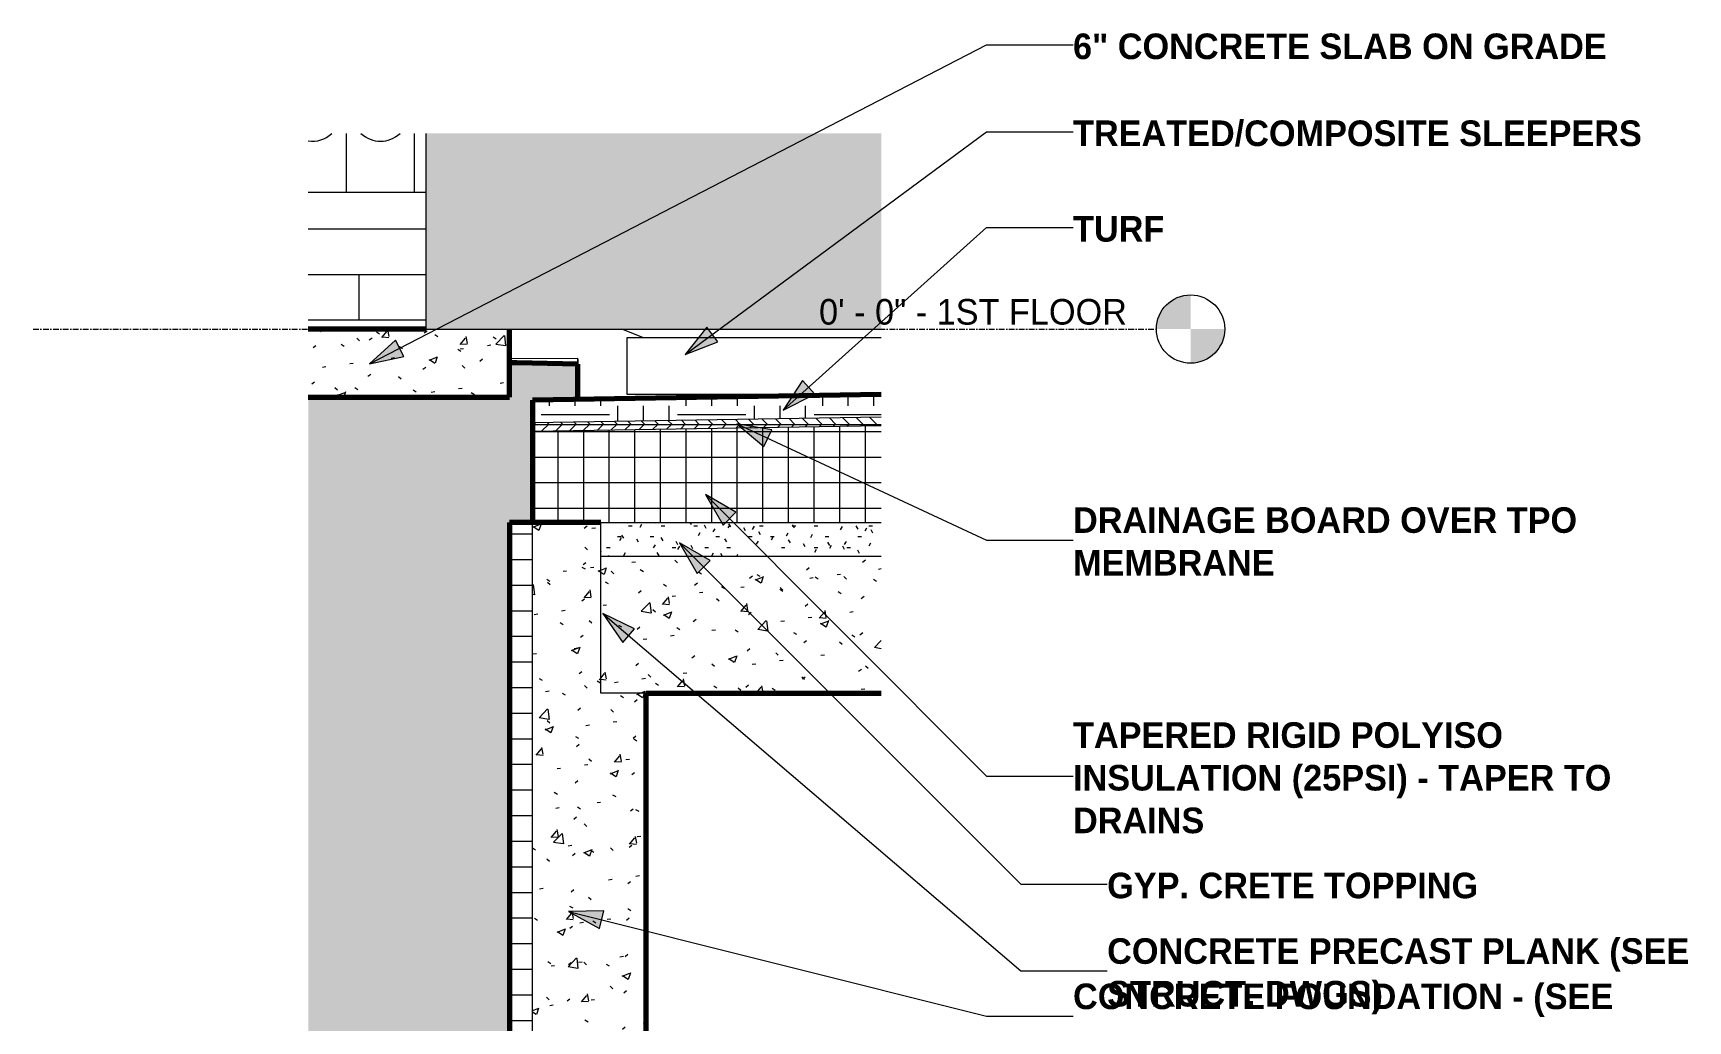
# Model space of a CAD drawing. Header units: inches. Extents: x 9847 to 10638, y -160 to 464.
# Drawn here: x 9847.3 to 9992.7, y -60.8 to 26 of the extents above; entities that cross this region are included whole.
import ezdxf

# ---------------------------------------------------------------- set-up
doc = ezdxf.new("R2010")
doc.units = ezdxf.units.IN
doc.header["$MEASUREMENT"] = 0
doc.linetypes.add('Aligning Line 1_8_', pattern=[0.25, 0.125, -0.125])
doc.linetypes.add('Grid Line 1_2_', pattern=[0.875, 0.5, -0.125, 0.125, -0.125])
for name, color, linetype, lineweight in [('0-1', 7, 'Continuous', 5), ('A-FLOR-1', 192, 'Continuous', 70), ('A-FLOR-2', 55, 'Continuous', 18), ('A-FLOR-LEVL', 51, 'Continuous', 9), ('A-FLOR-LEVL-1', 51, 'Grid Line 1_2_', 9), ('A-FLOR-MCUT', 51, 'Continuous', 18), ('A-FLOR-PATT-1', 8, 'Continuous', 9), ('A-WALL', 113, 'Continuous', 18), ('A-WALL-PATT-1', 8, 'Continuous', 9), ('A-WALL-PATT-2', 111, 'Continuous', 9), ('C-TOPO', 7, 'Continuous', 9), ('C-TOPO-1', 7, 'Continuous', 70), ('C-TOPO-2', 8, 'Continuous', 9), ('E-ELEC-EQPM', 71, 'Continuous', 9), ('E-ELEC-EQPM-1', 7, 'Continuous', 9), ('E-ELEC-EQPM-2', 8, 'Continuous', 9), ('E-ELEC-FIXT-1', 8, 'Continuous', 9), ('G-ANNO-SYMB', 111, 'Aligning Line 1_8_', 9), ('G-ANNO-TEXT', 231, 'Continuous', 9), ('S-FNDN-1', 32, 'Continuous', 70)]:
    doc.layers.add(name, color=color, linetype=linetype, lineweight=lineweight)
doc.styles.add('Century Gothic', font='ufonts.com_century-gothic.ttf', dxfattribs={"height": 2.25})
doc.styles.add('Century Gothic_B', font='GOTHICB.TTF', dxfattribs={"height": 2.25})
pattern_1 = [(0, (10995.947, 72), (6, 6), [6, -6]), (0, (10995.947, 74.25), (6, 6), [6, -6]), (0, (10995.947, 76.5), (6, 6), [6, -6]), (90, (10996.697, 77.25), (-6, 6), [6, -6]), (90, (10998.947, 77.25), (-6, 6), [6, -6]), (90, (11001.197, 77.25), (-6, 6), [6, -6])]
pattern_2 = [(0, (10995.947, 72), (0, 2.25), []), (90, (10995.947, 72), (-2.25, 1e-16), [])]
pattern_3 = [(50, (10995.947, 72), (6.885997, -0.602097), [0.72, -7.92]), (355, (10995.947, 72), (-1.331756, 7.220547), [0.576, -6.336]), (100.451, (10996.521, 71.95), (5.55363, 6.61819), [0.612, -6.731]), (46.184, (10995.947, 73.92), (10.24564, -1.588925), [1.08, -11.88]), (96.636, (10996.801, 73.788), (8.97244, 9.35152), [0.918, -10.096]), (351.184, (10995.947, 73.92), (8.9732, 9.35123), [0.864, -9.504]), (21, (10996.907, 73.44), (5.730726, -3.865003), [0.72, -7.92]), (326, (10996.907, 73.44), (2.33581, 6.96088), [0.576, -6.336]), (71.451, (10997.385, 73.118), (8.065876, 3.095948), [0.612, -6.731]), (37.5, (10995.947, 72), (0.116866, 3.1954784), [0.317, -5.942, 0.317, -6.115, -6.36]), (37.5, (10995.947, 72), (0.116866, 3.1954784), [-12.691, 0.317, -6.043]), (7.5, (10995.947, 72), (2.52543, 3.786025), [0.317, -3.35, 0.317, -5.798, -2.424]), (7.5, (10995.947, 72), (2.52543, 3.786025), [-9.782, 0.317, -2.107]), (327.5, (10993.807, 72), (5.1243685, -0.216176), [0.317, -2.083, 0.317, -7.171, -9.936]), (327.5, (10993.807, 72), (5.1243685, -0.216176), [-9.888, 0.317, -9.619]), (317.5, (10992.847, 72), (5.598326, 0.96141), [0.317, -2.803, 0.317, -4.656, -7.056]), (317.5, (10992.847, 72), (5.598326, 0.96141), [-8.093, 0.317, -6.739])]

# ---------------------------------------------------------------- blocks, each defined once
blk = doc.blocks.new('CTR  - Topography_rvt-1-BUILDING SECTION - EAST_WEST - LOOKING NORTH - Callout 1')
at = {"layer": 'C-TOPO'}
blk.add_hatch(color=256, dxfattribs=at).paths.add_polyline_path([(9895.19, -150.19), (9895.19, -146), (9883.19, -146), (9883.19, -134), (9889.19, -134), (9889.19, -17), (9891.19, -17), (9891.19, -6.25), (9895.19, -6.18), (9895.19, -3.1), (9889.19, -2.97), (9889.19, -6), (9871.49, -6), (9871.49, -150.19), (9892.97, -150.19)], flags=0)
h = blk.add_hatch(dxfattribs=at)
h.set_pattern_fill('FP_1', color=256, style=0, pattern_type=2)
h.set_pattern_definition(pattern_1)
h.paths.add_polyline_path([(9921.84, -150.19), (9921.84, -138.01), (9907.19, -138.01), (9907.19, -146), (9895.19, -146), (9895.19, -150.19), (9907.19, -150.19)], flags=0)
at = {"layer": 'C-TOPO-1'}
for p, q in [((9889.81, -2.98), (9889.19, -2.97)), ((9895.19, -3.1), (9889.81, -2.98)), ((9895.19, -6.18), (9895.19, -3.1)), ((9895.19, -6.18), (9895.19, -3.1)), ((9907.19, -138.01), (9921.84, -138.01))]:
    blk.add_line(p, q, dxfattribs=at)
at = {"layer": 'C-TOPO-2'}
for p, q in [((9900.89, -0.75), (9899.05, 0)), ((9900.89, -0.75), (9899.05, 0)), ((9889.19, -2.6), (9895.19, -2.57)), ((9895.19, -2.62), (9895.19, -2.57)), ((9895.19, -2.62), (9895.19, -2.57)), ((9895.19, -2.62), (9895.19, -2.57)), ((9895.19, -2.67), (9895.19, -2.62)), ((9895.19, -2.67), (9895.19, -2.62)), ((9895.19, -2.67), (9895.19, -2.62)), ((9895.19, -2.67), (9895.19, -3.1)), ((9895.19, -3.1), (9895.19, -2.67)), ((9895.19, -3.1), (9895.19, -2.67)), ((9889.19, -2.97), (9889.81, -2.98)), ((9889.81, -2.98), (9895.19, -3.1)), ((9895.19, -3.1), (9895.19, -6.18)), ((9895.19, -3.1), (9895.19, -6.18)), ((9895.19, -3.73), (9895.19, -3.74)), ((9895.19, -3.73), (9895.19, -3.74)), ((9895.19, -3.73), (9895.19, -3.74)), ((9913.54, -5.88), (9913.23, -5.75)), ((9913.54, -5.88), (9913.23, -5.75)), ((9921.84, -138.01), (9907.19, -138.01))]:
    blk.add_line(p, q, dxfattribs=at)
blk = doc.blocks.new('CTR - 1st Phase - Common Walls_rvt-1-BUILDING SECTION - EAST_WEST - LOOKING NORTH - Callout 1')
at = {"layer": 'A-WALL-PATT-1'}
h = blk.add_hatch(dxfattribs=at)
h.set_pattern_fill('FP_2', color=256, style=0, pattern_type=2)
h.set_pattern_definition([(90, (9901.19, -128), (-36.188, 2e-15), [])])
h.paths.add_polyline_path([(9901.19, -128), (9921.84, -128), (9921.84, -32), (9901.19, -32), (9901.19, -66.5)], flags=0)
blk = doc.blocks.new('Transformer-Dry-Type-Siemens - small-2041569-BUILDING SECTION - EAST_WEST - LOOKING NORTH - Callout 1')
at = {"layer": 'E-ELEC-EQPM-2'}
blk.add_hatch(color=256, dxfattribs=at).paths.add_polyline_path([(9921.84, 0), (9921.84, 17.19), (9881.84, 17.19), (9881.84, 0), (9896.67, 0)], flags=0)
at = {"layer": 'E-ELEC-EQPM'}
for q in [(9881.84, 17.19), (9921.84, 0)]:
    blk.add_line((9881.84, 0), q, dxfattribs=at)
blk = doc.blocks.new('Electric Meter - Electric Meter-2079184-BUILDING SECTION - EAST_WEST - LOOKING NORTH - Callout 1')
at = {"layer": 'E-ELEC-FIXT-1'}
for q in [(9874.84, 17.19), (9871.49, 12)]:
    blk.add_line((9874.84, 12), q, dxfattribs=at)
blk.add_arc((9871.84, 19), 2.5, 261.82, 313.3701, dxfattribs=at)
blk = doc.blocks.new('Electric Meter - Electric Meter-V1-BUILDING SECTION - EAST_WEST - LOOKING NORTH - Callout 1')
at = {"layer": 'E-ELEC-FIXT-1'}
for p, q in [((9874.84, 12), (9874.84, 17.19)), ((9880.84, 12), (9880.84, 17.19)), ((9880.84, 12), (9874.84, 12))]:
    blk.add_line(p, q, dxfattribs=at)
blk.add_arc((9877.84, 19), 2.5, 226.6299, 313.3701, dxfattribs=at)
blk = doc.blocks.new('Electric Meter - Electric Meter-V2-BUILDING SECTION - EAST_WEST - LOOKING NORTH - Callout 1')
at = {"layer": 'E-ELEC-FIXT-1'}
for p, q in [((9880.84, 12), (9880.84, 17.19)), ((9881.84, 12), (9880.84, 12))]:
    blk.add_line(p, q, dxfattribs=at)
blk = doc.blocks.new('Level - Level Head - Circle-50818-BUILDING SECTION - EAST_WEST - LOOKING NORTH - Callout 1')
at = {"layer": 'A-FLOR-LEVL'}
h = blk.add_hatch(color=256, dxfattribs=at)
edge = h.paths.add_edge_path(flags=0)
edge.add_line((9949.03, 0), (9946.03, 0))
edge.add_arc((9949.03, 0), 3, 90, 180, ccw=False)
edge.add_line((9949.03, 3), (9949.03, 0))
h = blk.add_hatch(color=256, dxfattribs=at)
edge = h.paths.add_edge_path(flags=0)
edge.add_line((9949.03, -3), (9949.03, 0))
edge.add_line((9949.03, 0), (9952.03, 0))
edge.add_arc((9949.03, 0), 3, 270, 360, ccw=False)
blk.add_circle((9949.03, 0), 3, dxfattribs=at)

msp = doc.modelspace()

# ---------------------------------------------------------------- hatches: boundary and pattern name
at = {"layer": 'A-FLOR-PATT-1'}
h = msp.add_hatch(dxfattribs=at)
h.set_pattern_fill('FP_5', color=256, style=0, pattern_type=2)
h.set_pattern_definition(pattern_3)
h.paths.add_polyline_path([(9889.19, -6), (9889.19, 0), (9871.49, 0), (9871.49, -6), (9884.08, -6)], flags=0)
h = msp.add_hatch(dxfattribs=at)
h.set_pattern_fill('FP_1', color=256, style=0, pattern_type=2)
h.set_pattern_definition(pattern_1)
h.paths.add_polyline_path([(9891.19, -8.25), (9921.84, -7.74), (9921.84, -5.74), (9891.19, -6.25), (9891.19, -7)], flags=0)
h = msp.add_hatch(dxfattribs=at)
h.set_pattern_fill('FP_3', color=256, style=0, pattern_type=2)
h.set_pattern_definition([(0, (10995.947, 72), (0, 1.2), []), (315, (10995.947, 72), (1.1992531, 0), [1.696, -1.696]), (45, (10995.947, 72), (1.1992531, 0), [1.696, -1.696])])
h.paths.add_polyline_path([(9891.19, -9), (9921.84, -8.49), (9921.84, -7.74), (9891.19, -8.25)], flags=0)
h = msp.add_hatch(dxfattribs=at)
h.set_pattern_fill('FP_4', color=256, style=0, pattern_type=2)
h.set_pattern_definition(pattern_2)
h.paths.add_polyline_path([(9895.19, -17), (9921.84, -17), (9921.84, -8.49), (9891.19, -9), (9891.19, -17), (9895.19, -17)], flags=0)
h = msp.add_hatch(dxfattribs=at)
h.set_pattern_fill('FP_7', color=256, style=0, pattern_type=2)
h.set_pattern_definition([(0, (10995.947, 72), (3.84, 0.96), [0.317, -2.563, 0.317, -2.563, -15.36]), (0, (10995.947, 72), (3.84, 0.96), [-5.76, 0.317, -5.443, 0.317, -2.563, -6.72]), (0, (10995.947, 72), (3.84, 0.96), [-14.4, 0.317, -1.603, 0.317, -4.483]), (120, (10997.387, 72.48), (-2.7513844, 2.84553755), [0.317, -2.563, 0.317, -2.563, -15.36]), (120, (10997.387, 72.48), (-2.7513844, 2.84553755), [-5.76, 0.317, -5.443, 0.317, -2.563, -6.72]), (120, (10997.387, 72.48), (-2.7513844, 2.84553755), [-14.4, 0.317, -1.603, 0.317, -4.483]), (240, (10997.867, 74.4), (-1.0886156, -3.80553755), [0.317, -2.563, 0.317, -2.563, -15.36]), (240, (10997.867, 74.4), (-1.0886156, -3.80553755), [-5.76, 0.317, -5.443, 0.317, -2.563, -6.72]), (240, (10997.867, 74.4), (-1.0886156, -3.80553755), [-14.4, 0.317, -1.603, 0.317, -4.483])])
h.paths.add_polyline_path([(9900.88, -20), (9921.84, -20), (9921.84, -17), (9897.19, -17), (9897.19, -20)], flags=0)
h = msp.add_hatch(dxfattribs=at)
h.set_pattern_fill('FP_5', color=256, style=0, pattern_type=2)
h.set_pattern_definition(pattern_3)
h.paths.add_polyline_path([(9921.84, -32), (9921.84, -20), (9897.19, -20), (9897.19, -32), (9901.19, -32)], flags=0)
at = {"layer": 'A-WALL-PATT-1'}
h = msp.add_hatch(dxfattribs=at)
h.set_pattern_fill('FP_6', color=256, style=0, pattern_type=2)
h.set_pattern_definition([(0, (9971.964, 0.8), (0, 4), []), (90, (9971.964, 0.8), (-8, 8), [4, -28]), (90, (9987.964, 4.8), (-8, 8), [4, -28])])
h.paths.add_polyline_path([(9871.49, 0), (9881.84, 0), (9881.84, 12), (9871.49, 12), (9871.49, 4)], flags=0)
at = {"layer": 'A-WALL-PATT-2'}
h = msp.add_hatch(dxfattribs=at)
h.set_pattern_fill('FP_4', color=256, style=0, pattern_type=2)
h.set_pattern_definition(pattern_2)
h.paths.add_polyline_path([(9891.19, -134), (9891.19, -17), (9889.19, -17), (9889.19, -134), (9889.81, -134)], flags=0)
h = msp.add_hatch(dxfattribs=at)
h.set_pattern_fill('FP_5', color=256, style=0, pattern_type=2)
h.set_pattern_definition(pattern_3)
h.paths.add_polyline_path([(9896.12, -134), (9901.19, -134), (9901.19, -32), (9897.19, -32), (9897.19, -17), (9891.19, -17), (9891.19, -134), (9895.19, -134)], flags=0)
at = {"layer": 'G-ANNO-TEXT'}
for points in [[(9904.6, -2.25), (9907.49, -1.11), (9906.53, 0.18)], [(9876.86, -3.07), (9879.89, -2.41), (9879.15, -0.98)], [(9913.24, -7.13), (9916.01, -5.72), (9914.93, -4.53)], [(9909.16, -8.32), (9911.54, -10.32), (9912.22, -8.86)], [(9906.4, -14.53), (9907.94, -17.22), (9909.08, -16.09)], [(9904.12, -18.78), (9905.67, -21.47), (9906.81, -20.34)], [(9897.37, -24.99), (9899.13, -27.55), (9900.17, -26.33)], [(9894.37, -51.17), (9897.09, -52.68), (9897.48, -51.12)]]:
    msp.add_hatch(color=256, dxfattribs=at).paths.add_polyline_path(points, flags=0)

# ---------------------------------------------------------------- linework, layer by layer
at = {"layer": 'A-FLOR-1'}
for p, q in [((9881.84, 0), (9871.49, 0)), ((9889.19, -6), (9889.19, 0)), ((9921.84, -5.74), (9891.19, -6.25)), ((9871.49, -6), (9889.19, -6)), ((9891.19, -6.25), (9891.19, -17)), ((9901.19, -32), (9921.84, -32))]:
    msp.add_line(p, q, dxfattribs=at)
at = {"layer": 'A-FLOR-2'}
for p, q in [((9899.51, -5.75), (9899.51, -0.75)), ((9899.51, -0.75), (9921.84, -0.75)), ((9921.29, -5.75), (9899.51, -5.75))]:
    msp.add_line(p, q, dxfattribs=at)
at = {"layer": 'A-FLOR-LEVL-1'}
msp.add_line((9847.31, 0), (9946.03, 0), dxfattribs=at)
at = {"layer": 'A-FLOR-MCUT'}
for p, q in [((9921.84, -7.74), (9891.19, -8.25)), ((9921.84, -8.49), (9891.19, -9)), ((9897.19, -17), (9921.84, -17)), ((9921.84, -20), (9897.19, -20))]:
    msp.add_line(p, q, dxfattribs=at)
at = {"layer": 'A-WALL'}
for p, q in [((9891.19, -134), (9891.19, -17)), ((9897.19, -32), (9897.19, -17)), ((9901.19, -32), (9897.19, -32))]:
    msp.add_line(p, q, dxfattribs=at)
at = {"layer": 'G-ANNO-SYMB'}
msp.add_line((9871.49, 0), (9921.84, 0), dxfattribs=at)
at = {"layer": 'G-ANNO-TEXT'}
for p, q in [((9876.86, -3.07), (9931.1, 24.97)), ((9931.1, 24.97), (9938.7, 24.97)), ((9904.6, -2.25), (9931.1, 17.33)), ((9931.1, 17.33), (9938.7, 17.33)), ((9913.24, -7.13), (9931.1, 8.93)), ((9931.1, 8.93), (9938.7, 8.93)), ((9906.53, 0.18), (9904.6, -2.25)), ((9907.49, -1.11), (9906.53, 0.18)), ((9879.15, -0.98), (9876.86, -3.07)), ((9879.89, -2.41), (9879.15, -0.98)), ((9904.6, -2.25), (9907.49, -1.11)), ((9876.86, -3.07), (9879.89, -2.41)), ((9914.93, -4.53), (9913.24, -7.13)), ((9913.24, -7.13), (9916.01, -5.72)), ((9916.01, -5.72), (9914.93, -4.53)), ((9909.16, -8.32), (9911.54, -10.32)), ((9912.22, -8.86), (9909.16, -8.32)), ((9909.16, -8.32), (9931.1, -18.54)), ((9911.54, -10.32), (9912.22, -8.86)), ((9906.4, -14.53), (9907.94, -17.22)), ((9909.08, -16.09), (9906.4, -14.53)), ((9906.4, -14.53), (9931.1, -39.3)), ((9907.94, -17.22), (9909.08, -16.09)), ((9904.12, -18.78), (9905.67, -21.47)), ((9906.81, -20.34), (9904.12, -18.78)), ((9904.12, -18.78), (9934.1, -48.77)), ((9931.1, -18.54), (9938.7, -18.54)), ((9905.67, -21.47), (9906.81, -20.34)), ((9897.37, -24.99), (9899.13, -27.55)), ((9900.17, -26.33), (9897.37, -24.99)), ((9897.37, -24.99), (9934.1, -56.4)), ((9899.13, -27.55), (9900.17, -26.33)), ((9931.1, -39.3), (9938.7, -39.3)), ((9934.1, -48.77), (9941.7, -48.77)), ((9897.48, -51.12), (9894.37, -51.17)), ((9894.37, -51.17), (9897.09, -52.68)), ((9894.37, -51.17), (9931.1, -60.39)), ((9897.09, -52.68), (9897.48, -51.12)), ((9934.1, -56.4), (9941.7, -56.4)), ((9931.1, -60.39), (9938.7, -60.39))]:
    msp.add_line(p, q, dxfattribs=at)
at = {"layer": 'S-FNDN-1'}
for p, q in [((9889.19, -17), (9889.19, -134)), ((9897.19, -17), (9889.19, -17)), ((9901.19, -128), (9901.19, -32))]:
    msp.add_line(p, q, dxfattribs=at)

# ---------------------------------------------------------------- block references
at = {"layer": '0-1'}
for name in ['CTR  - Topography_rvt-1-BUILDING SECTION - EAST_WEST - LOOKING NORTH - Callout 1', 'CTR - 1st Phase - Common Walls_rvt-1-BUILDING SECTION - EAST_WEST - LOOKING NORTH - Callout 1']:
    msp.add_blockref(name, (0, 0), dxfattribs=at)
at = {"layer": 'A-FLOR-LEVL'}
msp.add_blockref('Level - Level Head - Circle-50818-BUILDING SECTION - EAST_WEST - LOOKING NORTH - Callout 1', (0, 0), dxfattribs=at)
at = {"layer": 'E-ELEC-EQPM-1'}
msp.add_blockref('Transformer-Dry-Type-Siemens - small-2041569-BUILDING SECTION - EAST_WEST - LOOKING NORTH - Callout 1', (0, 0), dxfattribs=at)
at = {"layer": 'E-ELEC-FIXT-1'}
for name in ['Electric Meter - Electric Meter-2079184-BUILDING SECTION - EAST_WEST - LOOKING NORTH - Callout 1', 'Electric Meter - Electric Meter-V1-BUILDING SECTION - EAST_WEST - LOOKING NORTH - Callout 1', 'Electric Meter - Electric Meter-V2-BUILDING SECTION - EAST_WEST - LOOKING NORTH - Callout 1']:
    msp.add_blockref(name, (0, 0), dxfattribs=at)

# ---------------------------------------------------------------- texts
at = {"layer": 'A-FLOR-LEVL', "insert": (9916.38, 2.64), "char_height": 2.25, "width": 32.4967, "attachment_point": 1, "style": 'Century Gothic'}
msp.add_mtext('0\' - 0" - 1ST FLOOR', dxfattribs=at)
at = {"layer": 'G-ANNO-TEXT', "char_height": 2.25, "attachment_point": 1, "style": 'Century Gothic_B'}
for s, insert, width in [('6" CONCRETE SLAB ON GRADE', (9938.7, 25.97), 56.1307), ('TREATED/COMPOSITE SLEEPERS', (9938.7, 18.33), 56.2822), ('TURF', (9938.7, 9.93), 8.181), ('DRAINAGE BOARD OVER TPO', (9938.7, -15.66), 53.934), ('MEMBRANE', (9938.7, -19.41), 21.3615), ('TAPERED RIGID POLYISO', (9938.7, -34.55), 44.1622), ('INSULATION (25PSI) - TAPER TO', (9938.7, -38.3), 56.055), ('DRAINS', (9938.7, -42.05), 13.8622), ('GYP. CRETE TOPPING', (9941.7, -47.77), 38.481), ('CONCRETE PRECAST PLANK (SEE', (9941.7, -53.53), 59.0092), ('CONCRETE FOUNDATION - (SEE', (9938.7, -57.51), 57.3427), ('STRUCT. DWGS)', (9941.7, -57.28), 28.1032)]:
    msp.add_mtext(s, dxfattribs=dict(at, insert=insert, width=width))

doc.saveas('drawing.dxf')
